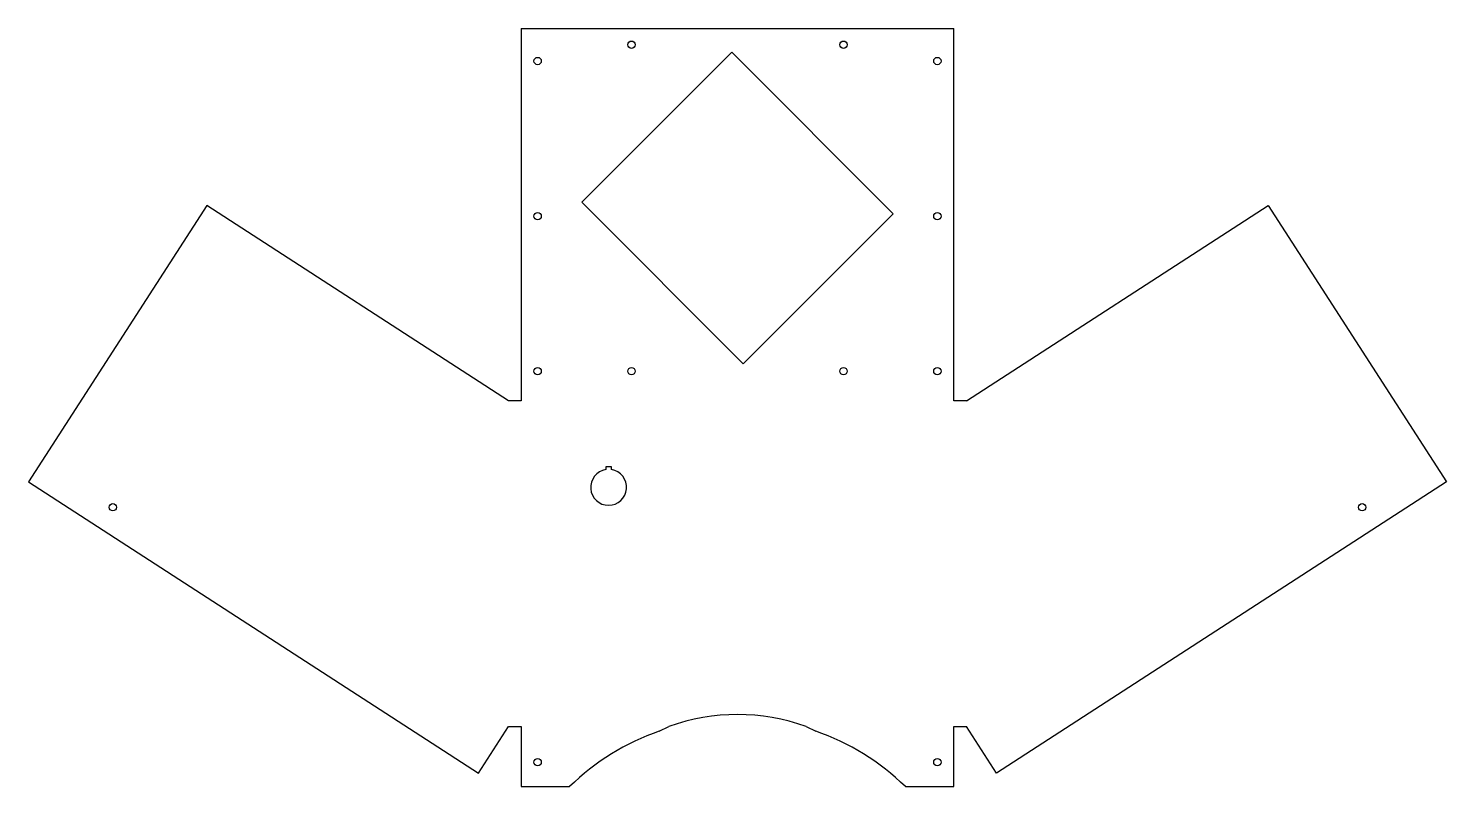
# Model space of a CAD drawing. Header units: millimetres. Extents: x -435 to 435, y -205 to 259.
import ezdxf

# ---------------------------------------------------------------- set-up
doc = ezdxf.new("R2010")
doc.units = ezdxf.units.MM

msp = doc.modelspace()

# ---------------------------------------------------------------- linework, layer by layer
at = {"color": 7, "linetype": 'Continuous', "lineweight": 25}
for p, q in [((-132.5, 259.46), (-132.5, 31.38)), ((-132.5, 259.46), (132.5, 259.46)), ((132.5, 31.38), (132.5, 259.46)), ((-3.54, 244.92), (-95.46, 153)), ((95.46, 145.93), (-3.54, 244.92)), ((-325.14, 150.95), (-434.61, -18.22)), ((-140.35, 31.38), (-325.14, 150.95)), ((-95.46, 153), (3.54, 54)), ((140.35, 31.38), (325.14, 150.95)), ((325.14, 150.95), (434.61, -18.22)), ((3.54, 54), (95.46, 145.93)), ((-132.5, 31.38), (-140.35, 31.38)), ((140.35, 31.38), (132.5, 31.38)), ((-77.25, -9.19), (-80.75, -9.19)), ((-80.75, -9.19), (-80.75, -10.83)), ((-77.25, -10.83), (-77.25, -9.19)), ((-434.61, -18.22), (-158.81, -196.68)), ((434.61, -18.22), (158.81, -196.68)), ((-158.81, -196.68), (-140.35, -168.16)), ((-140.35, -168.16), (-132.5, -168.16)), ((-132.5, -168.16), (-132.5, -205)), ((-47.93, -171.03), (-42.02, -168.16)), ((42.02, -168.16), (47.93, -171.03)), ((132.5, -168.16), (140.35, -168.16)), ((132.5, -205), (132.5, -168.16)), ((158.81, -196.68), (140.35, -168.16)), ((-132.5, -205), (-102.88, -205)), ((102.88, -205), (132.5, -205))]:
    msp.add_line(p, q, dxfattribs=at)
for centre in [(-65, 249.46), (65, 249.46), (-122.5, 239.46), (122.5, 239.46), (-122.5, 144.46), (122.5, 144.46), (-122.5, 49.46), (-65, 49.46), (65, 49.46), (122.5, 49.46), (-382.8, -33.88), (382.8, -33.88), (-122.5, -190), (122.5, -190)]:
    msp.add_circle(centre, 2.25, dxfattribs=at)
for centre, radius, start, end in [((-79, -21.69), 11, 99.15413, 80.84587), ((0, -285.53), 124.66, 70.30427, 109.69573), ((0, -310), 147, 109.0297, 134.41531), ((0, -310), 147, 45.58469, 70.9703)]:
    msp.add_arc(centre, radius, start, end, dxfattribs=at)

doc.saveas('drawing.dxf')
